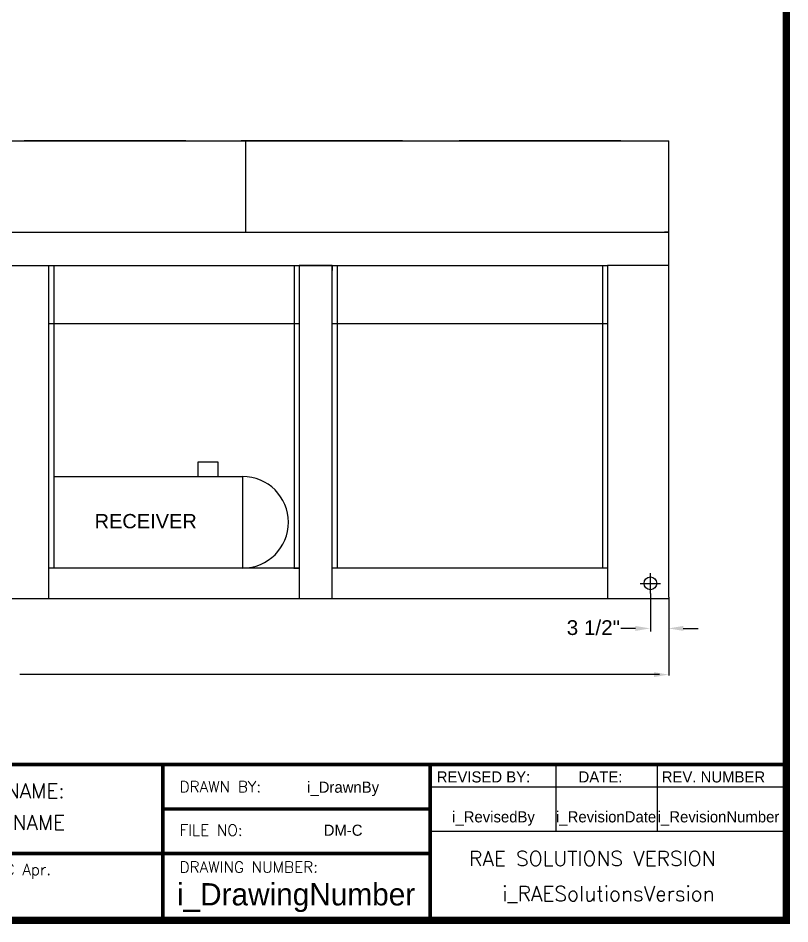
# Model space of a CAD drawing. Extents: x 667 to 1244, y -9 to 355.
# Drawn here: x 1085.7 to 1237.4, y -0.7 to 177.3 of the extents above; entities that cross this region are included whole.
import ezdxf
from ezdxf.enums import TextEntityAlignment as Align

# ---------------------------------------------------------------- set-up
doc = ezdxf.new("R2010")
doc.units = 0
doc.header["$MEASUREMENT"] = 0
doc.layers.get('0').update_dxf_attribs({"linetype": 'CONTINUOUS'})
doc.styles.add('dimentions', font='ARIAL.TTF')
doc.styles.add('SIMPLEX', font='SIMPLEX')

msp = doc.modelspace()

# ---------------------------------------------------------------- linework, layer by layer
at = {"lineweight": 30, "ltscale": 5}
for p, q in [((949.37, 153.24), (1213.55, 153.24)), ((1118.65, 153.24), (1086.9, 153.24)), ((1161.27, 153.24), (1129.52, 153.24)), ((1130.46, 135.24), (1130.46, 153.24)), ((1204.15, 153.24), (1172.4, 153.24)), ((984.2, 135.24), (1213.46, 135.24)), ((1213.46, 135.24), (1212.71, 135.24)), ((983.41, 128.74), (1201.55, 128.74)), ((1071.21, 128.74), (1091.71, 128.74)), ((1091.71, 128.74), (1091.71, 63.24)), ((1091.71, 128.74), (1091.71, 127.74)), ((1092.71, 128.74), (1092.71, 69.24)), ((1139.96, 128.74), (1139.96, 69.24)), ((1140.96, 128.74), (1140.96, 63.24)), ((1147.46, 128.74), (1140.96, 128.74)), ((1140.96, 128.74), (1147.46, 128.74)), ((1147.46, 63.24), (1147.46, 128.74)), ((1147.46, 128.74), (1147.46, 127.74)), ((1148.46, 69.24), (1148.46, 128.74)), ((1200.55, 128.74), (1200.55, 69.24)), ((1213.55, 128.74), (1201.55, 128.74)), ((1201.55, 128.74), (1201.55, 63.24)), ((1213.55, 63.49), (1213.55, 128.74)), ((1140.96, 117.24), (1091.71, 117.24)), ((1140.96, 117.24), (1140.96, 116.24)), ((1201.55, 117.24), (1147.46, 117.24)), ((1201.55, 117.24), (1201.55, 116.24)), ((1201.55, 117.24), (1201.55, 116.24)), ((1092.77, 69.24), (1091.71, 69.24)), ((1140.96, 69.24), (1091.71, 69.24)), ((1139.9, 69.24), (1140.96, 69.24)), ((1201.55, 69.24), (1147.46, 69.24)), ((1148.52, 69.24), (1147.46, 69.24)), ((949.46, 63.24), (1213.55, 63.24)), ((949.46, 63.24), (1129.65, 63.24)), ((949.46, 63.24), (1177.15, 63.24)), ((1213.55, 63.43), (1213.55, 48.12)), ((1207.02, 57.38), (1204.12, 57.38)), ((1216.43, 57.38), (1219.33, 57.38)), ((1211.75, 48.3), (1086.06, 48.3))]:
    msp.add_line(p, q, dxfattribs=at)
at = {"lineweight": 30}
for p, q in [((1118.65, 153.24), (1117.9, 153.24)), ((1161.27, 153.24), (1160.52, 153.24)), ((1204.15, 153.24), (1203.4, 153.24)), ((1213.55, 128.74), (1213.55, 153.24)), ((1209.96, 64.24), (1209.96, 68.24)), ((1207.96, 66.24), (1211.96, 66.24)), ((1209.96, 64.24), (1209.96, 56.77)), ((1213.55, 63.49), (1213.55, 63.24)), ((991.67, 30.62), (1166.67, 30.62)), ((1114.17, 30.62), (1114.17, 13.12)), ((1166.67, 30.62), (1166.67, 0)), ((1166.67, 30.62), (1236.67, 30.62)), ((1166.67, 30.62), (1166.67, 26.25)), ((1191.37, 30.62), (1191.37, 17.5)), ((1211.26, 30.62), (1211.26, 17.5)), ((1166.67, 26.25), (1236.67, 26.25)), ((1114.17, 21.88), (1166.67, 21.88)), ((1114.17, 13.12), (1114.17, 21.88)), ((1166.67, 17.5), (1236.67, 17.5)), ((1166.67, 13.12), (991.67, 13.12)), ((1114.17, 13.12), (1114.17, 0))]:
    msp.add_line(p, q, dxfattribs=at)
for p, q in [((1092.71, 87.24), (1129.84, 87.24)), ((1129.84, 87.24), (1129.84, 69.24))]:
    msp.add_line(p, q)
at = {"const_width": 1.4}
msp.add_lwpolyline([(676.67, 0), (1236.67, 0), (1236.67, 350), (676.67, 350), (676.67, 0)], dxfattribs=at)
msp.add_lwpolyline([(1125.01, 90.08), (1121.03, 90.08), (1121.03, 87.24), (1125.01, 87.24)], close=True)
at = {"lineweight": 30, "const_width": 0.7}
for points in [[(1236.67, 30.62), (816.67, 30.62), (816.67, 0)], [(1114.17, 30.62), (1114.17, 0)], [(1166.67, 0), (1166.67, 30.62), (1236.67, 30.62)], [(1166.67, 21.88), (1114.17, 21.88), (1114.17, 0)], [(1166.67, 13.12), (991.67, 13.12)]]:
    msp.add_lwpolyline(points, dxfattribs=at)
at = {"lineweight": 30, "ltscale": 5}
msp.add_circle((1209.96, 66.24), 1.25, dxfattribs=at)
msp.add_arc((1129.84, 78.24), 9, 270, 90)
msp.add_point((1166.67, 0))
for points in [[(1207.02, 57.86), (1207.02, 56.89), (1209.93, 57.38)], [(1216.43, 57.86), (1216.43, 56.89), (1213.52, 57.38)], [(1210.65, 48.78), (1210.65, 47.81), (1213.55, 48.3)]]:
    msp.add_solid(points, dxfattribs=at)

# ---------------------------------------------------------------- texts
at = {"lineweight": 30, "style": 'dimentions'}
msp.add_text('RECEIVER', height=2.812, dxfattribs=at).set_placement((1120.83, 77.06), align=Align.RIGHT)
at = {"lineweight": 30}
for s, height, p in [('REVISED BY:', 2.1875, (1167.98, 27.1)), ('DATE:', 2.188, (1195.84, 27.1)), ('REV. NUMBER', 2.1875, (1212.19, 27.1))]:
    msp.add_text(s, height=height, dxfattribs=at).set_placement(p)
at = {"lineweight": 30, "style": 'SIMPLEX'}
for s, p in [('PROJECT NAME:', (1079.61, 23.99)), ('i_PROJECTNAME', (1079.83, 17.77)), ('i_RAESolutionsVersion', (1201.74, 3.79))]:
    msp.add_text(s, height=2.905, dxfattribs=at).set_placement(p, align=Align.CENTER)
for s, height, p in [('DRAWN BY:', 2.188, (1117.45, 25.16)), ('FILE NO:', 2.188, (1117.45, 16.62)), ('RAE SOLUTIONS VERSION', 2.905, (1174.34, 10.69)), ('QC Apr.', 2.188, (1081.03, 8.9)), ('DRAWING NUMBER:', 2.1875, (1117.45, 9.37))]:
    msp.add_text(s, height=height, dxfattribs=at).set_placement(p)
at = {"lineweight": 30}
for s, height, p in [('i_DrawnBy', 2.188, (1149.58, 25.08)), ('i_RevisedBy', 2.1875, (1179.13, 19.25)), ('i_RevisionDate', 2.1875, (1201.26, 19.25)), ('i_RevisionNumber', 2.1875, (1223.35, 19.25)), ('DM-C', 2.188, (1149.58, 16.62)), ('i_DrawingNumber', 4.375, (1140.34, 2.93))]:
    msp.add_text(s, height=height, dxfattribs=at).set_placement(p, align=Align.CENTER)
at = {"lineweight": 30, "insert": (1198.75, 57.52), "char_height": 2.905, "attachment_point": 5, "style": 'dimentions'}
msp.add_mtext('3 1/2"', dxfattribs=at)

doc.saveas('drawing.dxf')
